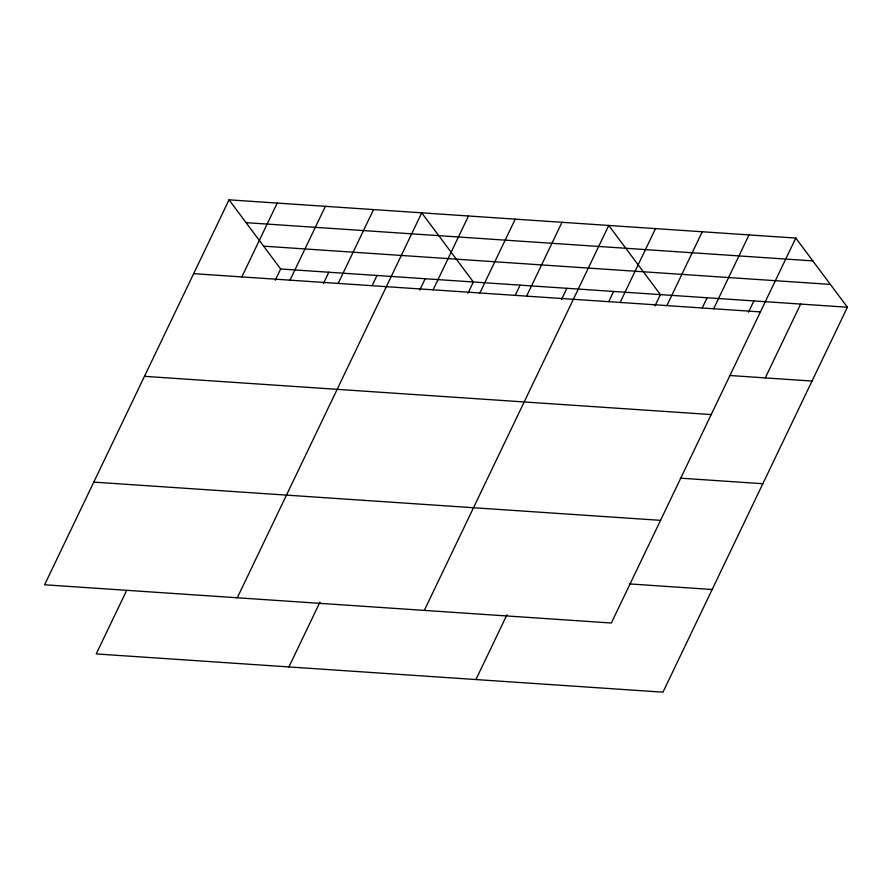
<?xml version="1.0" encoding="UTF-8"?>
<svg xmlns="http://www.w3.org/2000/svg" width="892" height="892" viewBox="0 0 892 892"><rect width="100%" height="100%" fill="white"/><g stroke="black" fill="none" stroke-linecap="round" stroke-linejoin="round"><path stroke-width="1.34" d="M229.032 199.83L44.6 584.773L611.343 623.017L795.776 238.075L229.032 199.83L280.657 268.983L847.4 307.227L662.968 692.17L96.224 653.925L126.675 590.37M241.832 276.91L277.211 203.086M275.26 280.244L280.657 268.983M290.012 280.166L325.379 206.331M323.439 283.489L328.836 272.227M338.18 283.411L373.547 209.587M372.209 285.496L377.004 275.483M237.294 597.774L421.726 212.842L473.351 281.983L467.954 293.245M419.786 290L425.183 278.728M433.111 289.822L468.478 215.998M288.919 666.926L319.96 602.145M479.863 292.977L515.241 219.142M515.308 295.152L520.103 285.139M526.615 296.133L561.993 222.298M561.469 299.556L566.866 288.294M424.313 610.396L608.745 225.453L660.381 294.605L654.984 305.867M608.823 301.463L613.618 291.45M620.13 302.444L655.508 228.608M475.938 679.548L506.979 614.766M666.893 305.599L702.26 231.764M702.338 307.773L707.133 297.761M713.645 308.755L749.012 234.919M748.488 312.178L753.885 300.916M765.269 377.896L800.648 304.072M246.069 222.654L812.813 260.899M263.619 246.159L830.363 284.403M193.664 273.666L760.397 311.91M729.511 375.487L812.032 381.051M144.471 376.335L711.214 414.568M680.328 478.157L762.838 483.72M93.794 482.115L660.526 520.348M629.641 583.926L712.162 589.501M795.776 238.075L847.4 307.227"/></g></svg>
